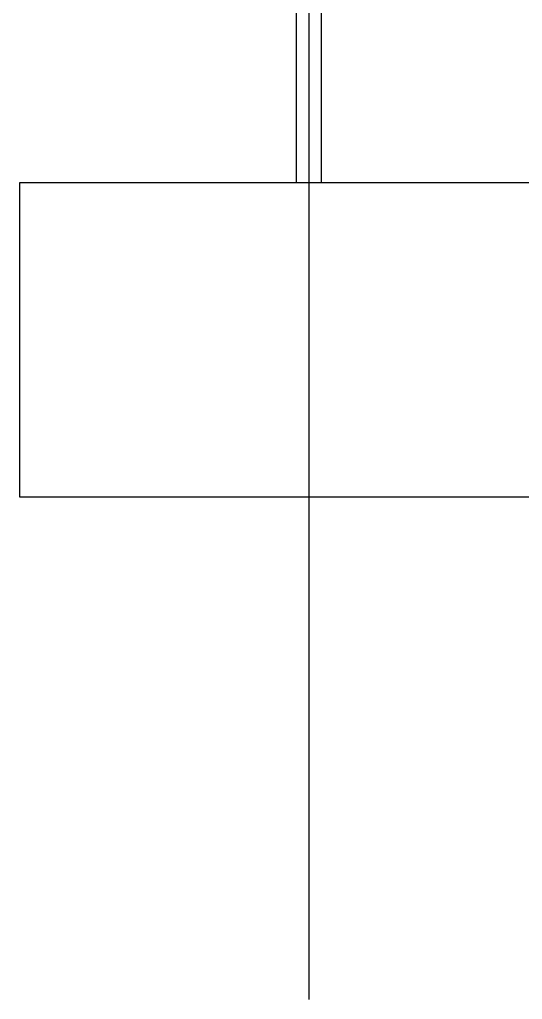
# Model space of a CAD drawing. Header units: millimetres. Extents: x -121354 to 132141, y -64344 to 350.
# Drawn here: x 47365 to 47765, y -10496 to -9716 of the extents above; entities that cross this region are included whole.
import ezdxf

# ---------------------------------------------------------------- set-up
doc = ezdxf.new("R2010")
doc.units = ezdxf.units.MM
for name, color, linetype in [('Block_101ë™_ìƒë¶€ê³¨ì¡°B3_0108', 7, 'CONTINUOUS'), ('Line282', 7, 'CONTINUOUS'), ('Line300', 7, 'CONTINUOUS'), ('Line343', 7, 'CONTINUOUS'), ('Line344', 7, 'CONTINUOUS'), ('Line387', 7, 'CONTINUOUS'), ('Line389', 7, 'CONTINUOUS')]:
    doc.layers.add(name, color=color, linetype=linetype)

msp = doc.modelspace()

# ---------------------------------------------------------------- linework, layer by layer
at = {"layer": 'Block_101ë™_ìƒë¶€ê³¨ì¡°B3_0108'}
for points in [[(49515.1, -9845.57), (47365.1, -9845.57)], [(47365.1, -9845.57), (47365.1, -10095.57)], [(47365.1, -10095.57), (49325.1, -10095.57)]]:
    msp.add_open_spline(points, degree=1, dxfattribs=at)
at = {"layer": 'Line282'}
msp.add_line((47595.1, -7315.57), (47595.1, -10495.57), dxfattribs=at)
at = {"layer": 'Line300'}
msp.add_line((49515.1, -9845.57), (47365.1, -9845.57), dxfattribs=at)
at = {"layer": 'Line343'}
msp.add_line((47605.1, -8145.57), (47605.1, -9845.57), dxfattribs=at)
at = {"layer": 'Line344'}
msp.add_line((47585.1, -8145.57), (47585.1, -9845.57), dxfattribs=at)
at = {"layer": 'Line387'}
msp.add_line((47365.1, -9845.57), (47365.1, -10095.57), dxfattribs=at)
at = {"layer": 'Line389'}
msp.add_line((47365.1, -10095.57), (49325.1, -10095.57), dxfattribs=at)

doc.saveas('drawing.dxf')
